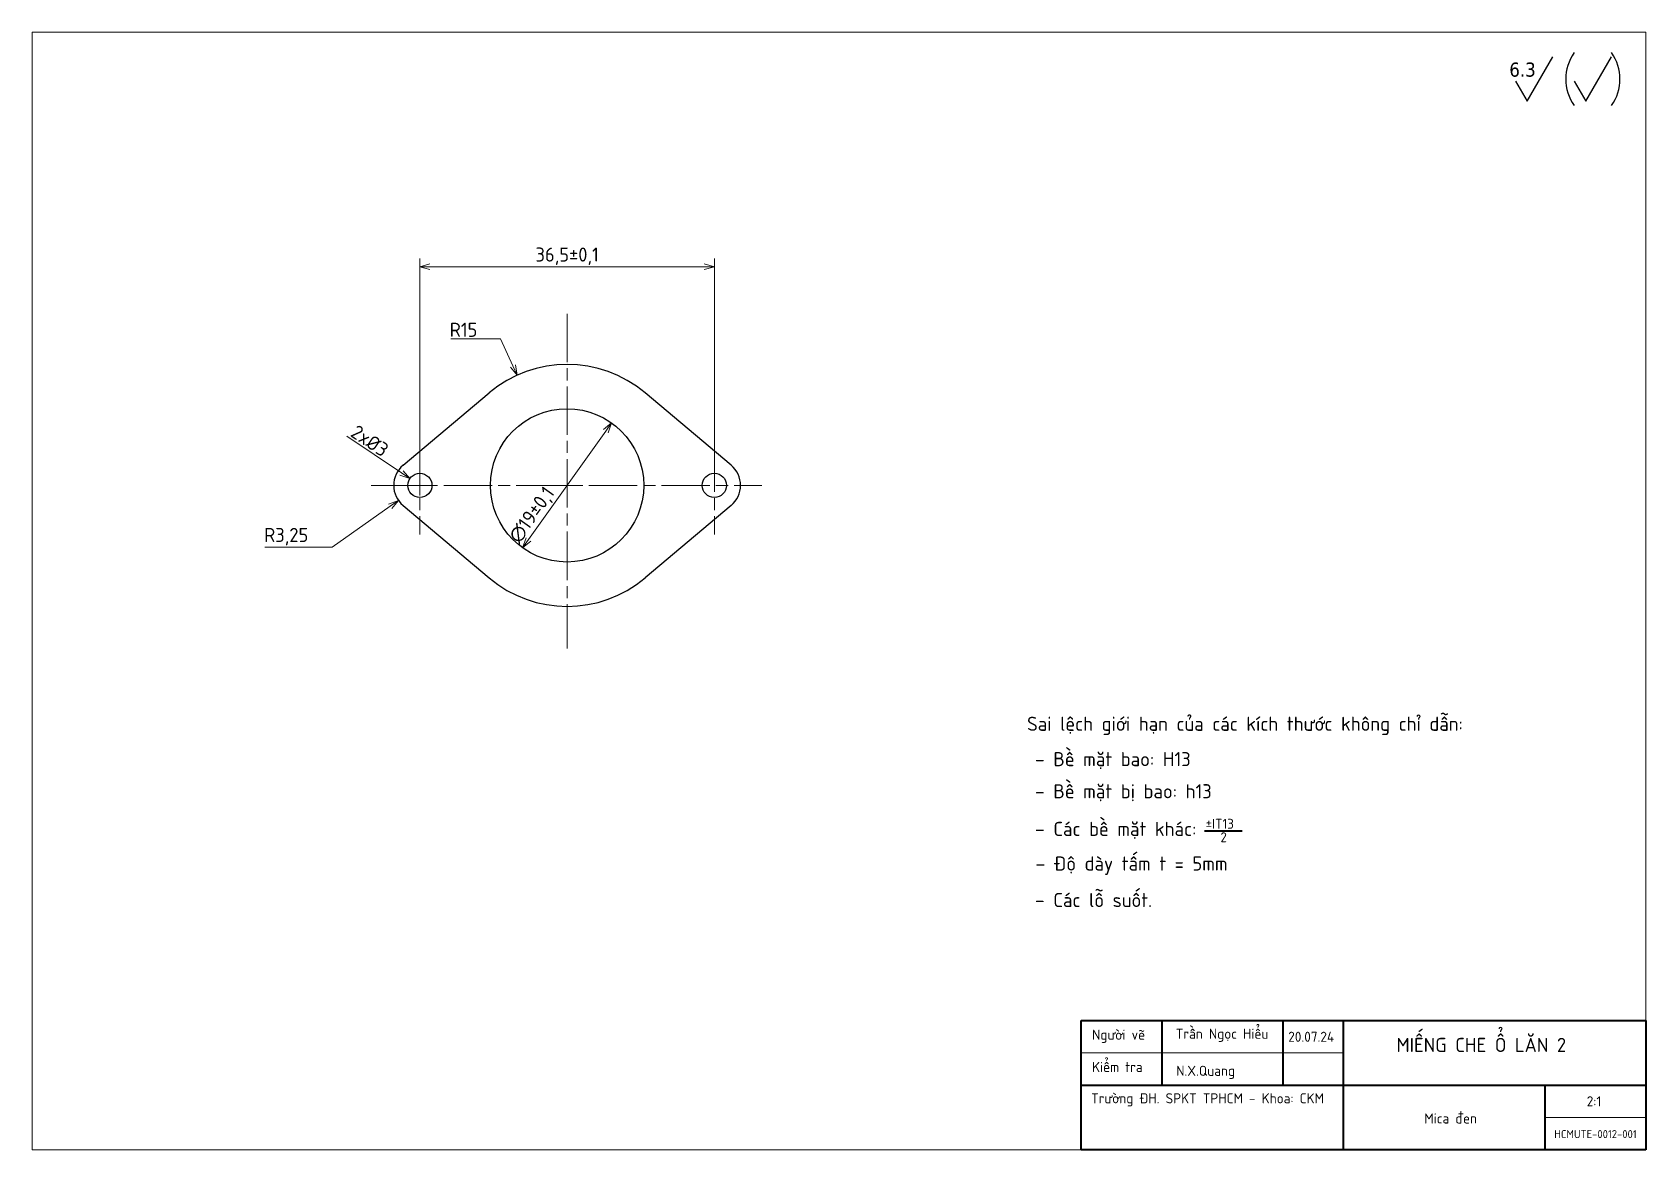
# Paper-space layout 'Sheet' of a CAD drawing. Header units: millimetres. Extents: x 10 to 410, y 10 to 287.
# The model-space entities are those that its viewports show. They can reach past a viewport. Long polylines and large blocks are cut down to what shows.
import ezdxf

# ---------------------------------------------------------------- set-up
doc = ezdxf.new("R2010")
doc.units = ezdxf.units.MM
doc.linetypes.add('AM_ISO08W050', pattern=[18, 12, -1.5, 3, -1.5])
for name, color, linetype, lineweight in [('DuongTamNho', 7, 'AM_ISO08W050', 13), ('NetDam', 7, 'Continuous', 35), ('Netmanh', 5, 'Continuous', 13), ('Symbol (ISO)', 7, 'Continuous', 25)]:
    doc.layers.add(name, color=color, linetype=linetype, lineweight=lineweight)
doc.styles.add('Note Text (ISO)', font='')
doc.styles.get('Note Text (ISO)').set_extended_font_data('TCVN 7284')
doc.dimstyles.new('Default (ISO)$0', dxfattribs={"dimtxt": 3.5, "dimasz": 2.5, "dimexe": 2, "dimexo": 0, "dimgap": 0.5, "dimtad": 1, "dimtxsty": 'Note Text (ISO)', "dimblk": 'OPEN30', "dimblk1": 'OPEN30', "dimblk2": 'OPEN90', "dimcen": 2.5, "dimclrd": 256, "dimclre": 256, "dimclrt": 256, "dimazin": 0, "dimtfac": 1, "dimtofl": 0, "dimtmove": 0, "dimatfit": 3, "dimldrblk": 'OPEN30', "dimfxl": 1, "dimtolj": 1, "dimtzin": 0, "dimlwd": -1, "dimlwe": -1, "dimarcsym": 0})
doc.dimstyles.new('Default (ISO)$3', dxfattribs={"dimtxt": 3.5, "dimasz": 2.5, "dimexe": 2, "dimexo": 0, "dimgap": 0.5, "dimtad": 1, "dimtxsty": 'Note Text (ISO)', "dimblk": 'OPEN30', "dimblk1": 'OPEN30', "dimblk2": 'OPEN90', "dimcen": 2.5, "dimclrd": 256, "dimclre": 256, "dimclrt": 256, "dimazin": 0, "dimtfac": 1, "dimtofl": 0, "dimtmove": 0, "dimatfit": 0, "dimldrblk": 'OPEN30', "dimfxl": 1, "dimtolj": 1, "dimtzin": 0, "dimlwd": -1, "dimlwe": -1, "dimarcsym": 0})
doc.dimstyles.new('Default (ISO)$4', dxfattribs={"dimtxt": 3.5, "dimasz": 2.5, "dimexe": 2, "dimexo": 0, "dimgap": 0.5, "dimtad": 1, "dimtih": 1, "dimtoh": 1, "dimtxsty": 'Note Text (ISO)', "dimblk": 'OPEN30', "dimblk1": 'OPEN30', "dimblk2": 'OPEN90', "dimcen": 2.5, "dimclrd": 256, "dimclre": 256, "dimclrt": 256, "dimazin": 0, "dimtfac": 1, "dimtofl": 0, "dimtmove": 0, "dimatfit": 3, "dimldrblk": 'OPEN30', "dimfxl": 1, "dimtolj": 1, "dimtzin": 0, "dimlwd": -1, "dimlwe": -1, "dimarcsym": 0})

# ---------------------------------------------------------------- blocks, each defined once
blk = doc.blocks.new('_Open30')
at = {"color": 0, "linetype": 'ByBlock', "lineweight": -2}
for p, q in [((-1, 0.27), (0, 0)), ((0, 0), (-1, -0.27)), ((0, 0), (-1, 0))]:
    blk.add_line(p, q, dxfattribs=at)
blk = doc.blocks.new('*D26')
at = {"layer": 'Defpoints', "color": 0, "transparency": 16777216}
for p in [(179.1, 228.89), (106.1, 174.69), (179.1, 174.69)]:
    blk.add_point(p, dxfattribs=at)
at = {"layer": 'Netmanh', "linetype": 'Continuous', "transparency": 16777216}
for p, q in [((106.1, 174.69), (106.1, 230.89)), ((108.6, 228.89), (176.6, 228.89)), ((179.1, 174.69), (179.1, 230.89))]:
    blk.add_line(p, q, dxfattribs=at)
at = {"layer": 'Netmanh', "transparency": 16777216, "xscale": 2.5, "yscale": 2.5, "zscale": 2.5, "rotation": 180}
blk.add_blockref('_Open30', (106.1, 228.89), dxfattribs=at)
at = {"layer": 'Netmanh', "transparency": 16777216, "xscale": 2.5, "yscale": 2.5, "zscale": 2.5}
blk.add_blockref('_Open30', (179.1, 228.89), dxfattribs=at)
at = {"layer": 'Netmanh', "transparency": 16777216, "insert": (142.6, 231.49), "char_height": 3.5, "attachment_point": 5, "style": 'Note Text (ISO)'}
blk.add_mtext('\\A1;36,5±0,1', dxfattribs=at)
blk = doc.blocks.new('_Open90')
at = {"color": 0, "linetype": 'ByBlock', "lineweight": -2}
for p, q in [((0, 0), (-1, 0)), ((-0.5, 0.5), (0, 0)), ((0, 0), (-0.5, -0.5))]:
    blk.add_line(p, q, dxfattribs=at)
blk = doc.blocks.new('*D27')
at = {"layer": 'Defpoints', "color": 0, "transparency": 16777216}
for p in [(153.64, 190.16), (131.56, 159.23)]:
    blk.add_point(p, dxfattribs=at)
at = {"layer": 'Netmanh', "linetype": 'Continuous', "transparency": 16777216}
blk.add_line((152.19, 188.12), (133.01, 161.26), dxfattribs=at)
at = {"layer": 'Netmanh', "transparency": 16777216, "xscale": 2.5, "yscale": 2.5, "zscale": 2.5}
for p, rotation in [((153.64, 190.16), 54.47690857043806), ((131.56, 159.23), 234.476908570438)]:
    blk.add_blockref('_Open30', p, dxfattribs=dict(at, rotation=rotation))
at = {"layer": 'Netmanh', "transparency": 16777216, "insert": (134.06, 167.2), "char_height": 3.5, "attachment_point": 5, "rotation": 54.4769, "style": 'Note Text (ISO)'}
blk.add_mtext('\\A1;∅19±0,1', dxfattribs=at)
blk = doc.blocks.new('*D28')
at = {"layer": 'Defpoints', "color": 0, "transparency": 16777216}
for p in [(106.1, 174.69), (100.78, 170.95)]:
    blk.add_point(p, dxfattribs=at)
at = {"layer": 'Netmanh', "transparency": 16777216}
for p, q in [((106.1, 172.19), (106.1, 177.19)), ((103.6, 174.69), (108.6, 174.69))]:
    blk.add_line(p, q, dxfattribs=at)
at = {"layer": 'Netmanh', "linetype": 'Continuous', "transparency": 16777216}
for p, q in [((84.31, 159.38), (98.74, 169.52)), ((67.62, 159.38), (84.31, 159.38))]:
    blk.add_line(p, q, dxfattribs=at)
at = {"layer": 'Netmanh', "transparency": 16777216, "xscale": 2.5, "yscale": 2.5, "zscale": 2.5, "rotation": 35.10422520103678}
blk.add_blockref('_Open30', (100.78, 170.95), dxfattribs=at)
at = {"layer": 'Netmanh', "transparency": 16777216, "insert": (72.96, 161.98), "char_height": 3.5, "attachment_point": 5, "style": 'Note Text (ISO)'}
blk.add_mtext('\\A1;R3,25', dxfattribs=at)
blk = doc.blocks.new('*D29')
at = {"layer": 'Defpoints', "color": 0, "transparency": 16777216}
for p in [(103.61, 176.36), (108.59, 173.02)]:
    blk.add_point(p, dxfattribs=at)
at = {"layer": 'Netmanh', "linetype": 'Continuous', "transparency": 16777216}
blk.add_line((101.53, 177.76), (87.95, 186.88), dxfattribs=at)
at = {"layer": 'Netmanh', "transparency": 16777216}
for p, q in [((106.1, 172.19), (106.1, 177.19)), ((103.6, 174.69), (108.6, 174.69))]:
    blk.add_line(p, q, dxfattribs=at)
at = {"layer": 'Netmanh', "transparency": 16777216, "xscale": 2.5, "yscale": 2.5, "zscale": 2.5, "rotation": 326.1153836666139}
blk.add_blockref('_Open30', (103.61, 176.36), dxfattribs=at)
at = {"layer": 'Netmanh', "transparency": 16777216, "insert": (93.69, 185.74), "char_height": 3.5, "attachment_point": 5, "rotation": 326.1154, "style": 'Note Text (ISO)'}
blk.add_mtext('\\A1;2x%%C3', dxfattribs=at)
blk = doc.blocks.new('*D31')
at = {"layer": 'Defpoints', "color": 0, "transparency": 16777216}
for p in [(130.18, 202), (142.6, 174.69)]:
    blk.add_point(p, dxfattribs=at)
at = {"layer": 'Netmanh', "linetype": 'Continuous', "transparency": 16777216}
for p, q in [((113.77, 211), (126.08, 211)), ((126.08, 211), (129.14, 204.28))]:
    blk.add_line(p, q, dxfattribs=at)
at = {"layer": 'Netmanh', "transparency": 16777216}
for p, q in [((142.6, 172.19), (142.6, 177.19)), ((140.1, 174.69), (145.1, 174.69))]:
    blk.add_line(p, q, dxfattribs=at)
at = {"layer": 'Netmanh', "transparency": 16777216, "xscale": 2.5, "yscale": 2.5, "zscale": 2.5, "rotation": 294.459573599886}
blk.add_blockref('_Open30', (130.18, 202), dxfattribs=at)
at = {"layer": 'Netmanh', "transparency": 16777216, "insert": (116.92, 213.25), "char_height": 3.5, "attachment_point": 5, "style": 'Note Text (ISO)'}
blk.add_mtext('\\A1;R15', dxfattribs=at)

msp = doc.modelspace()

# ---------------------------------------------------------------- linework, layer by layer
at = {"color": 7, "linetype": 'Continuous', "lineweight": 25}
for p, q in [((84.31, 130.65), (94.99, 139.64)), ((124.99, 130.65), (114.31, 139.64)), ((84.31, 125.68), (94.99, 116.69)), ((124.99, 125.68), (114.31, 116.69))]:
    msp.add_line(p, q, dxfattribs=at)
for centre, radius in [((104.65, 128.16), 9.5), ((86.4, 128.16), 1.5), ((122.9, 128.16), 1.5)]:
    msp.add_circle(centre, radius, dxfattribs=at)
for centre, radius, start, end in [((104.65, 128.16), 15, 49.9216, 130.0784), ((86.4, 128.16), 3.25, 130.0784, 229.9216), ((122.9, 128.16), 3.25, 310.0784, 49.9216), ((104.65, 128.16), 15, 229.9216, 310.0784)]:
    msp.add_arc(centre, radius, start, end, dxfattribs=at)

psp = doc.layouts.new('Sheet')

# ---------------------------------------------------------------- linework, layer by layer
at = {"layer": 'DuongTamNho'}
for p, q in [((142.598, 217.218), (142.598, 134.212)), ((106.098, 185.05), (106.098, 162.537)), ((179.098, 185.05), (179.098, 162.537)), ((94.001, 174.692), (190.88, 174.692))]:
    psp.add_line(p, q, dxfattribs=at)
at = {"layer": 'NetDam', "linetype": 'Continuous', "lineweight": 35}
psp.add_line((300.631, 89.087), (309.985, 89.087), dxfattribs=at)
at = {"layer": 'NetDam'}
for p, q in [((270, 42), (410, 42)), ((270, 10), (270, 42)), ((290, 42), (290, 26)), ((320, 42), (320, 26)), ((335, 42), (335, 10)), ((410, 42), (410, 10)), ((270, 26), (410, 26)), ((385, 26), (385, 10)), ((410, 10), (270, 10))]:
    psp.add_line(p, q, dxfattribs=at)
at = {"layer": 'Netmanh'}
for p, q in [((270, 34), (335, 34)), ((385, 18), (410, 18))]:
    psp.add_line(p, q, dxfattribs=at)
at = {"layer": 'Symbol (ISO)'}
for p, q in [((380.592, 269.899), (386.943, 280.899)), ((395.167, 269.899), (401.517, 280.899)), ((377.705, 274.899), (380.592, 269.899)), ((392.28, 274.899), (395.167, 269.899))]:
    psp.add_line(p, q, dxfattribs=at)
for centre, start, end in [((401.445, 275.399), 144.44719, 215.55281), ((392.352, 275.399), 324.44719, 35.55281)]:
    psp.add_arc(centre, 11.265, start, end, dxfattribs=at)

# ---------------------------------------------------------------- texts
at = {"layer": 'NetDam', "attachment_point": 1}
for s, insert, char_height in [('{\\fTCVN 7284|b0|i0|c0|p34;Sai lệch giới hạn của các kích thước không chỉ dẫn:}', (256.624, 117.337), 3.5), ('{\\fTCVN 7284|b0|i0|c0|p34; – Bề mặt bao: H13}', (256.445, 108.574), 3.5), ('{\\fTCVN 7284|b0|i0|c0|p34; – Bề mặt bị bao: h13}', (256.445, 100.606), 3.5), ('{\\fTCVN 7284|b0|i0|c0|p34; – Các bề mặt khác: }', (256.445, 91.276), 3.5), ('{\\fTCVN 7284|b0|i0|c0|p34;±IT13}', (300.896, 92.022), 2.45), ('{\\fTCVN 7284|b0|i0|c0|p34;2}', (304.565, 88.678), 2.45), ('{\\fTCVN 7284|b0|i0|c0|p34; – Độ dày tấm t = 5mm }', (256.582, 82.691), 3.5), ('{\\fTCVN 7284|b0|i0|c0|p34; – Các lỗ suốt.}', (256.436, 73.648), 3.5), ('{\\fTCVN 7284|b0|i0|c0|p34;Trần Ngọc Hiểu}', (293.487, 39.993), 2.5), ('{\\fTCVN 7284|b0|i0|c0|p34;MIẾNG CHE Ổ LĂN 2}', (348.22, 37.726), 3.5), ('{\\fTCVN 7284|b0|i0|c0|p34;Người vẽ}', (272.75, 39.75), 2.5), ('{\\fTCVN 7284|b0|i0|c0|p34;20.07.24}', (321.374, 39.25), 2.5), ('{\\fTCVN 7284|b0|i0|c0|p34;Kiểm tra}', (272.75, 31.75), 2.5), ('{\\fTCVN 7284|b0|i0|c0|p34;N.X.Quang}', (293.602, 30.812), 2.5), ('{\\fTCVN 7284|b0|i0|c0|p34;Trường ĐH. SPKT TPHCM - Khoa: CKM}', (272.498, 24), 2.5), ('{\\fTCVN 7284|b0|i0|c0|p34;Mica đen}', (355.11, 19), 2.5), ('{\\fTCVN 7284|b0|i0|c0|p34;HCMUTE-0012-001}', (387.319, 14.869), 2)]:
    psp.add_mtext(s, dxfattribs=dict(at, insert=insert, char_height=char_height))
at = {"layer": 'NetDam', "insert": (395.374, 23.25), "char_height": 2.5, "width": 3.25, "attachment_point": 1}
psp.add_mtext('{\\fTCVN 7284|b0|i0|c0|p34;2:1}', dxfattribs=at)
at = {"layer": 'Symbol (ISO)', "insert": (376.177, 279.496), "char_height": 3.5, "attachment_point": 1}
psp.add_mtext('\\fTahoma|b0|i0;\\W1.;6.3', dxfattribs=at)

# ---------------------------------------------------------------- dimensions: what is measured, and where the dimension line sits
at = {"layer": 'Netmanh'}
dim = psp.add_linear_dim(base=(179.098, 228.891), p1=(106.098, 174.692), p2=(179.098, 174.692), dimstyle='Default (ISO)$0', override={"dimgap": 0.5, "dimlfac": -0.5, "dimtol": 1, "dimlim": 0, "dimtp": 0.1, "dimtm": 0.1, "dimtdec": 1}, dxfattribs=at)
dim.commit()
dim.dimension.update_dxf_attribs({"geometry": '*D26', "text_midpoint": (142.598, 231.491)})
for center, mpoint, text, picture, middle in [((142.598, 174.692), (130.177, 202), 'R15', '*D31', (116.918, 211.004)), ((106.098, 174.692), (100.78, 170.954), 'R3,25', '*D28', (72.958, 159.375))]:
    dim = psp.add_radius_dim(center=center, mpoint=mpoint, text=text, dimstyle='Default (ISO)$4', override={"dimgap": 0.5, "dimlfac": -0.5, "dimtol": 1, "dimlim": 0, "dimtp": 0.1, "dimtm": 0.1, "dimtdec": 1}, dxfattribs=at)
    dim.commit()
    dim.dimension.update_dxf_attribs({"geometry": picture, "text_midpoint": middle, "dimtype": 164})
dim = psp.add_diameter_dim_2p(p1=(108.589, 173.019), p2=(103.608, 176.365), text='2x%%C3', dimstyle='Default (ISO)$3', override={"dimgap": 0.5, "dimlfac": -0.5, "dimtol": 1, "dimlim": 0, "dimtp": 0.1, "dimtm": 0.1, "dimtdec": 1}, dxfattribs=at)
dim.commit()
dim.dimension.update_dxf_attribs({"geometry": '*D29', "text_midpoint": (92.432, 183.87), "dimtype": 163})
dim = psp.add_diameter_dim_2p(p1=(153.638, 190.156), p2=(131.559, 159.228), dimstyle='Default (ISO)$3', override={"dimlfac": -0.5, "dimtol": 1, "dimtp": 0.1, "dimtm": 0.1, "dimtdec": 1}, dxfattribs=at)
dim.commit()
dim.dimension.update_dxf_attribs({"geometry": '*D27', "text_midpoint": (136.173, 165.693), "dimtype": 163})

# ---------------------------------------------------------------- viewports
at = {"layer": 'NetDam'}
psp.add_viewport(center=(210, 148.5), size=(400, 277), view_center_point=(138.352, 115.069), view_height=138.5, dxfattribs=at)

doc.saveas('drawing.dxf')
